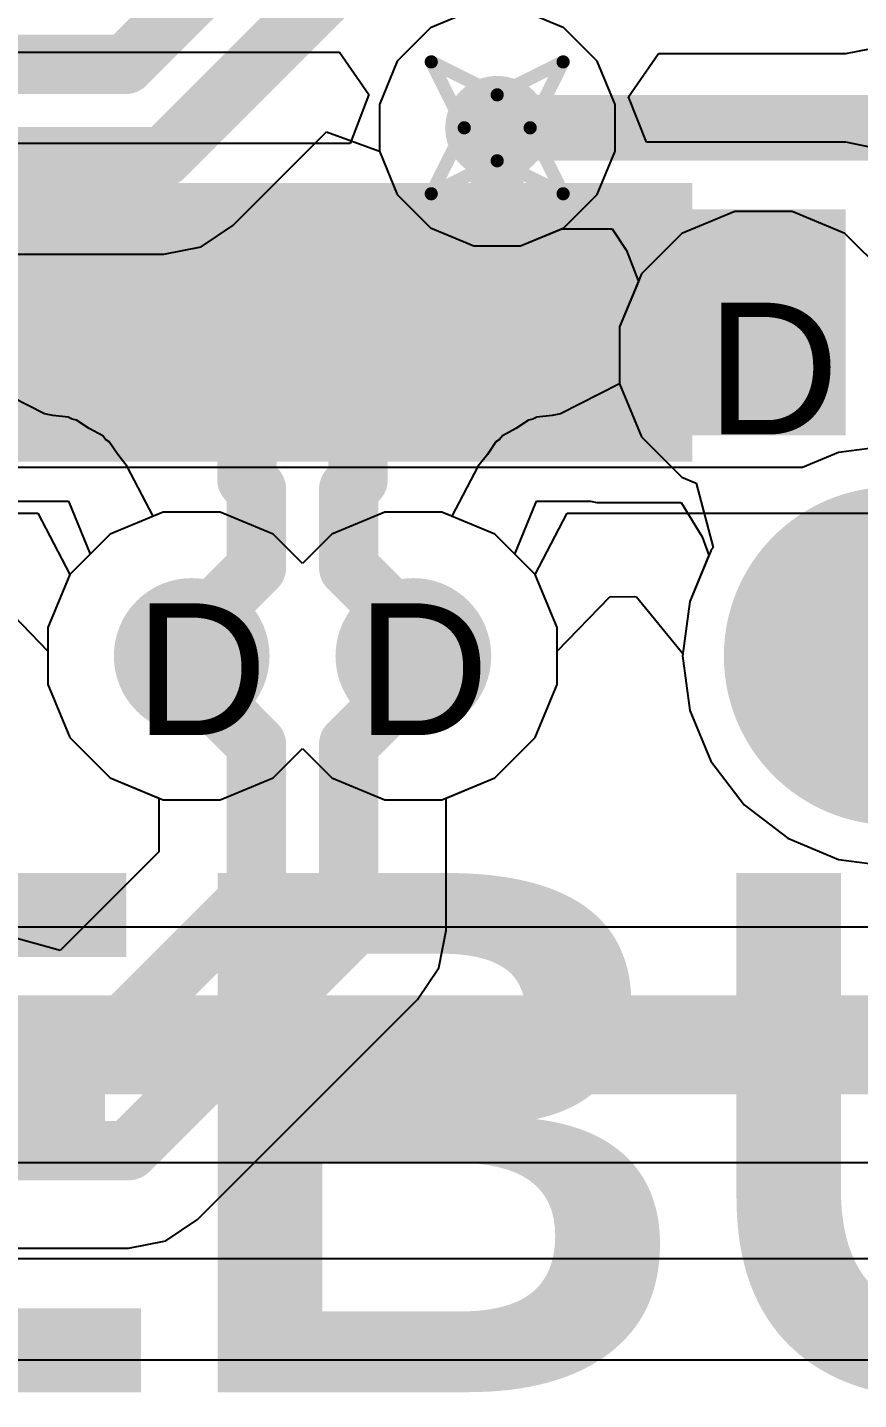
# Model space of a CAD drawing. Header units: inches. Extents: x -11 to 5428, y 0 to 5423.
# Drawn here: x 64.65 to 67.85, y 40.73 to 46.02 of the extents above; entities that cross this region are included whole.
import ezdxf

# ---------------------------------------------------------------- set-up
doc = ezdxf.new("R2010")
doc.units = ezdxf.units.IN
for name, color, linetype in [('Bottom Layer', 5, 'Continuous'), ('Bottom Solder', 6, 'Continuous'), ('Drill Drawing', 1, 'Continuous'), ('GND', 16, 'Continuous'), ('Multi-Layer', 9, 'Continuous'), ('Pad Holes', 156, 'Continuous'), ('PWR', 76, 'Continuous'), ('Top Layer', 1, 'Continuous'), ('Top Overlay', 2, 'Continuous'), ('Top Paste', 8, 'Continuous'), ('Top Solder', 216, 'Continuous'), ('Via Holes', 16, 'Continuous')]:
    doc.layers.add(name, color=color, linetype=linetype)
doc.styles.add('Arial', font='', dxfattribs={"height": 0.2})
doc.styles.add('Arial_Bold', font='', dxfattribs={"height": 0.2})
doc.styles.get('Arial').set_extended_font_data('Arial')
doc.styles.get('Arial_Bold').set_extended_font_data('Arial', bold=True)

# ---------------------------------------------------------------- blocks, each defined once
blk = doc.blocks.new('U263_163N_4BQC65_28')
at = {"layer": 'Bottom Layer'}
h = blk.add_hatch(color=5, dxfattribs=at)
edge = h.paths.add_edge_path()
edge.add_arc((2.27500688, -2.14999316), 0.5499989, 90, 270)
edge.add_line((2.27500688, -2.69999206), (2.52500892, -2.69999206))
edge.add_arc((2.52500892, -2.14999316), 0.5499989, 270, 450)
edge.add_line((2.52500892, -1.59999426), (2.27500688, -1.59999426))
at = {"layer": 'Bottom Solder'}
h = blk.add_hatch(color=6, dxfattribs=at)
edge = h.paths.add_edge_path()
edge.add_arc((2.27500688, -2.14999316), 0.6515989, 90, 270)
edge.add_line((2.27500688, -2.80159206), (2.52500892, -2.80159206))
edge.add_arc((2.52500892, -2.14999316), 0.6515989, 270, 450)
edge.add_line((2.52500892, -1.49839426), (2.27500688, -1.49839426))
at = {"layer": 'GND'}
h = blk.add_hatch(color=16, dxfattribs=at)
edge = h.paths.add_edge_path()
edge.add_arc((2.27500688, -2.14999316), 0.5499989, 90, 270)
edge.add_line((2.27500688, -2.69999206), (2.52500892, -2.69999206))
edge.add_arc((2.52500892, -2.14999316), 0.5499989, 270, 450)
edge.add_line((2.52500892, -1.59999426), (2.27500688, -1.59999426))
at = {"layer": 'Multi-Layer'}
h = blk.add_hatch(color=9, dxfattribs=at)
edge = h.paths.add_edge_path()
edge.add_arc((2.27500688, -2.14999316), 0.5499989, 90, 270)
edge.add_line((2.27500688, -2.69999206), (2.52500892, -2.69999206))
edge.add_arc((2.52500892, -2.14999316), 0.5499989, 270, 450)
edge.add_line((2.52500892, -1.59999426), (2.27500688, -1.59999426))
at = {"layer": 'Pad Holes'}
h = blk.add_hatch(color=7, dxfattribs=at)
edge = h.paths.add_edge_path()
edge.add_arc((2.27500688, -2.14999316), 0.2999994, 90, 270)
edge.add_line((2.27500688, -2.44999256), (2.52500892, -2.44999256))
edge.add_arc((2.52500892, -2.14999316), 0.2999994, 270, 450)
edge.add_line((2.52500892, -1.84999376), (2.27500688, -1.84999376))
at = {"layer": 'PWR'}
h = blk.add_hatch(color=76, dxfattribs=at)
edge = h.paths.add_edge_path()
edge.add_arc((2.27500688, -2.14999316), 0.5499989, 90, 270)
edge.add_line((2.27500688, -2.69999206), (2.52500892, -2.69999206))
edge.add_arc((2.52500892, -2.14999316), 0.5499989, 270, 450)
edge.add_line((2.52500892, -1.59999426), (2.27500688, -1.59999426))
at = {"layer": 'Top Layer'}
for points in [[(-0.5999987999999999, -0.43000676), (-0.5999988, -1.30000756), (-0.8999982, -1.30000756), (-0.8999982, -0.43000676)], [(-0.09997439999999991, -0.43000676), (-0.09997440000000006, -1.30000756), (-0.3999738000000001, -1.30000756), (-0.3999737999999999, -0.43000676)], [(0.3999992, -0.43000676), (0.3999991999999999, -1.30000756), (0.09999979999999992, -1.30000756), (0.09999980000000007, -0.43000676)], [(0.9000235999999999, -0.43000676), (0.9000235999999999, -1.30000756), (0.6000241999999999, -1.30000756), (0.6000242, -0.43000676)], [(1.3999972, -0.43000676), (1.3999972, -1.30000756), (1.0999978, -1.30000756), (1.0999978, -0.43000676)]]:
    blk.add_hatch(color=1, dxfattribs=at).paths.add_polyline_path(points)
h = blk.add_hatch(color=1, dxfattribs=at)
edge = h.paths.add_edge_path()
edge.add_arc((2.27500688, -2.14999316), 0.5499989, 90, 270)
edge.add_line((2.27500688, -2.69999206), (2.52500892, -2.69999206))
edge.add_arc((2.52500892, -2.14999316), 0.5499989, 270, 450)
edge.add_line((2.52500892, -1.59999426), (2.27500688, -1.59999426))
at = {"layer": 'Top Paste'}
for points in [[(-0.5999987999999999, -0.43000676), (-0.5999988, -1.30000756), (-0.8999982, -1.30000756), (-0.8999982, -0.43000676)], [(-0.09997439999999991, -0.43000676), (-0.09997440000000006, -1.30000756), (-0.3999738000000001, -1.30000756), (-0.3999737999999999, -0.43000676)], [(0.3999992, -0.43000676), (0.3999991999999999, -1.30000756), (0.09999979999999992, -1.30000756), (0.09999980000000007, -0.43000676)], [(0.9000235999999999, -0.43000676), (0.9000235999999999, -1.30000756), (0.6000241999999999, -1.30000756), (0.6000242, -0.43000676)], [(1.3999972, -0.43000676), (1.3999972, -1.30000756), (1.0999978, -1.30000756), (1.0999978, -0.43000676)]]:
    blk.add_hatch(color=8, dxfattribs=at).paths.add_polyline_path(points)
at = {"layer": 'Top Solder'}
for points in [[(-0.9984231999999998, -0.32840676), (-0.9984232000000001, -1.40160756), (-1.5016226, -1.40160756), (-1.5016226, -0.3284067599999999)], [(-0.4983987999999998, -0.32840676), (-0.4983988000000001, -1.40160756), (-1.0015982, -1.40160756), (-1.0015982, -0.3284067599999999)], [(0.001625600000000111, -0.32840676), (0.001625599999999889, -1.40160756), (-0.5015738000000001, -1.40160756), (-0.5015737999999998, -0.3284067599999999)], [(0.5015992000000001, -0.32840676), (0.5015991999999998, -1.40160756), (-0.001600200000000111, -1.40160756), (-0.001600199999999889, -0.3284067599999999)], [(1.0016236, -0.32840676), (1.0016236, -1.40160756), (0.4984241999999998, -1.40160756), (0.4984242000000001, -0.3284067599999999)], [(1.5015972, -0.32840676), (1.5015972, -1.40160756), (0.9983977999999998, -1.40160756), (0.9983978000000001, -0.3284067599999999)]]:
    blk.add_hatch(color=216, dxfattribs=at).paths.add_polyline_path(points)
h = blk.add_hatch(color=216, dxfattribs=at)
edge = h.paths.add_edge_path()
edge.add_arc((2.27500688, -2.14999316), 0.6515989, 90, 270)
edge.add_line((2.27500688, -2.80159206), (2.52500892, -2.80159206))
edge.add_arc((2.52500892, -2.14999316), 0.6515989, 270, 450)
edge.add_line((2.52500892, -1.49839426), (2.27500688, -1.49839426))

msp = doc.modelspace()

# ---------------------------------------------------------------- hatches: boundary and pattern name
at = {"layer": 'Bottom Layer'}
h = msp.add_hatch(color=5, dxfattribs=at)
edge = h.paths.add_edge_path()
edge.add_arc((66.46164254, 45.63179596), 0.1999996, 0, 360)
h = msp.add_hatch(color=5, dxfattribs=at)
edge = h.paths.add_edge_path()
edge.add_arc((67.48744185999999, 44.75523433999999), 0.2999994, 0, 360)
h = msp.add_hatch(color=5, dxfattribs=at)
edge = h.paths.add_edge_path()
edge.add_arc((65.28464464, 43.5972331), 0.2999994, 0, 360)
h = msp.add_hatch(color=5, dxfattribs=at)
edge = h.paths.add_edge_path()
edge.add_arc((66.13864344, 43.5972331), 0.2999994, 0, 360)
at = {"layer": 'GND'}
h = msp.add_hatch(color=16, dxfattribs=at)
edge = h.paths.add_edge_path()
edge.add_arc((66.46164254, 45.63179596), 0.1999996, 0, 360)
h = msp.add_hatch(color=16, dxfattribs=at)
edge = h.paths.add_edge_path()
edge.add_arc((67.48744185999999, 44.75523433999999), 0.2999994, 0, 360)
h = msp.add_hatch(color=16, dxfattribs=at)
edge = h.paths.add_edge_path()
edge.add_arc((65.28464464, 43.5972331), 0.2999994, 0, 360)
h = msp.add_hatch(color=16, dxfattribs=at)
edge = h.paths.add_edge_path()
edge.add_arc((66.13864344, 43.5972331), 0.2999994, 0, 360)
at = {"layer": 'PWR'}
h = msp.add_hatch(color=76, dxfattribs=at)
edge = h.paths.add_edge_path()
edge.add_arc((66.46164254, 45.63179596), 0.1999996, 0, 360)
h = msp.add_hatch(color=76, dxfattribs=at)
edge = h.paths.add_edge_path()
edge.add_arc((67.48744185999999, 44.75523433999999), 0.2999994, 0, 360)
h = msp.add_hatch(color=76, dxfattribs=at)
edge = h.paths.add_edge_path()
edge.add_arc((65.28464464, 43.5972331), 0.2999994, 0, 360)
h = msp.add_hatch(color=76, dxfattribs=at)
edge = h.paths.add_edge_path()
edge.add_arc((66.13864344, 43.5972331), 0.2999994, 0, 360)
at = {"layer": 'Top Layer'}
h = msp.add_hatch(color=1, dxfattribs=at)
edge = h.paths.add_edge_path()
edge.add_arc((66.46164254, 45.63179596), 0.1999996, 0, 360)
msp.add_hatch(color=1, dxfattribs=at).paths.add_polyline_path([(67.80435258, 45.31723474), (66.84591913999999, 45.31723474), (66.84591913999999, 44.44723394), (67.80435258, 44.44723394)])
h = msp.add_hatch(color=1, dxfattribs=at)
edge = h.paths.add_edge_path()
edge.add_arc((67.48744185999999, 44.75523433999999), 0.2999994, 0, 360)
h = msp.add_hatch(color=1, dxfattribs=at)
edge = h.paths.add_edge_path()
edge.add_arc((65.28464464, 43.5972331), 0.2999994, 0, 360)
h = msp.add_hatch(color=1, dxfattribs=at)
edge = h.paths.add_edge_path()
edge.add_arc((66.13864344, 43.5972331), 0.2999994, 0, 360)
at = {"layer": 'Via Holes'}
h = msp.add_hatch(color=7, dxfattribs=at)
edge = h.paths.add_edge_path()
edge.add_arc((66.46164254, 45.63179596), 0.0999998, 0, 360)
h = msp.add_hatch(color=7, dxfattribs=at)
edge = h.paths.add_edge_path()
edge.add_arc((67.48744185999999, 44.75523433999999), 0.1499997, 0, 360)
h = msp.add_hatch(color=7, dxfattribs=at)
edge = h.paths.add_edge_path()
edge.add_arc((65.28464464, 43.5972331), 0.1499997, 0, 360)
h = msp.add_hatch(color=7, dxfattribs=at)
edge = h.paths.add_edge_path()
edge.add_arc((66.13864344, 43.5972331), 0.1499997, 0, 360)

# ---------------------------------------------------------------- linework, layer by layer
at = {"layer": 'Bottom Layer'}
for p, q in [((65.44269614, 45.25489552), (65.80444294, 45.61663978)), ((65.80444294, 45.61663978), (66.00764294, 45.54148626)), ((66.00764294, 45.54148626), (66.07675888, 45.37462604)), ((66.07675888, 45.37462604), (66.20447262, 45.2469123)), ((65.32087012, 45.17349359999999), (65.44269614, 45.25489552)), ((66.20447262, 45.2469123), (66.37133538, 45.17779636)), ((66.5519497, 45.17779636), (66.7101663, 45.2433309)), ((66.7101663, 45.2433309), (66.90469474, 45.2433309)), ((66.90469474, 45.2433309), (66.95951047999999, 45.15885304)), ((64.59402626, 45.14490843999999), (65.17716708, 45.14490843999999)), ((65.17716708, 45.14490843999999), (65.32087012, 45.17349359999999)), ((66.37133538, 45.17779636), (66.5519497, 45.17779636)), ((66.95951047999999, 45.15885304), (67.00580452, 45.04013089999999)), ((67.00580452, 45.04013089999999), (66.93344246, 44.86543224)), ((66.93344246, 44.86543224), (66.93344246, 44.64503644)), ((66.93344246, 44.64503644), (67.01778316, 44.44141988)), ((67.01778316, 44.44141988), (67.1736274, 44.28557564)), ((67.1736274, 44.28557564), (67.22799102, 44.263056)), ((67.22799102, 44.263056), (67.29428247999999, 44.01565492)), ((65.17444674, 44.1512325), (64.97083018000001, 44.0668918)), ((65.39484254, 44.1512325), (65.17444674, 44.1512325)), ((65.5984591, 44.0668918), (65.39484254, 44.1512325)), ((66.02844553999999, 44.1512325), (65.82482897999999, 44.0668918)), ((66.24884134, 44.1512325), (66.02844553999999, 44.1512325)), ((66.4524579, 44.0668918), (66.24884134, 44.1512325)), ((64.97083018000001, 44.0668918), (64.81498593999999, 43.91104755999999)), ((65.71164404, 43.95370686), (65.5984591, 44.0668918)), ((65.82482897999999, 44.0668918), (65.71164404, 43.95370686)), ((66.60830213999999, 43.91104755999999), (66.4524579, 44.0668918)), ((67.28434346, 44.00270092), (67.20333016000001, 43.80711838)), ((67.29428247999999, 44.01565492), (67.28434346, 44.00270092)), ((64.81498593999999, 43.91104755999999), (64.73064523999999, 43.707431)), ((66.69264284, 43.707431), (66.60830213999999, 43.91104755999999)), ((67.20333016000001, 43.80711838), (67.17569749999998, 43.5972331)), ((64.73064523999999, 43.707431), (64.73064523999999, 43.4870352)), ((66.69264284, 43.4870352), (66.69264284, 43.707431)), ((67.17569749999998, 43.5972331), (67.20333016000001, 43.38734782)), ((64.73064523999999, 43.4870352), (64.81498593999999, 43.28341864)), ((66.60830213999999, 43.28341864), (66.69264284, 43.4870352)), ((67.20333016000001, 43.38734782), (67.28434346, 43.19176528)), ((64.81498593999999, 43.28341864), (64.97083018000001, 43.12757439999999)), ((66.4524579, 43.12757439999999), (66.60830213999999, 43.28341864)), ((67.28434346, 43.19176528), (67.41321544, 43.0238154)), ((64.97083018000001, 43.12757439999999), (65.15832789999999, 43.04991136)), ((66.26496018, 43.04991136), (66.4524579, 43.12757439999999)), ((65.15832789999999, 43.04991136), (65.15832789999999, 42.84283532)), ((66.26496018, 42.53999874), (66.26496018, 43.04991136)), ((67.41321544, 43.0238154), (67.58116532, 42.89494342)), ((67.58116532, 42.89494342), (67.77674786, 42.81393011999999)), ((65.15832789999999, 42.84283532), (64.77830834, 42.46281576)), ((67.77674786, 42.81393011999999), (67.98663314, 42.78629746)), ((64.77830834, 42.46281576), (64.57905042, 42.5179871)), ((66.23637502, 42.3962957), (66.26496018, 42.53999874)), ((66.15497563999999, 42.27446968), (66.23637502, 42.3962957)), ((65.30688742, 41.426384), (66.15497563999999, 42.27446968)), ((65.1850614, 41.34498207999999), (65.30688742, 41.426384)), ((65.04135835999999, 41.31639692), (65.1850614, 41.34498207999999)), ((62.80428129999999, 41.31639692), (65.04135835999999, 41.31639692))]:
    msp.add_line(p, q, dxfattribs=at)
for points in [[(65.02987501999999, 45.87602458, 0.2286, 0.2286, 0), (65.53384403999999, 46.3799936, 0.2286, 0.2286, 0)], [(65.17716708, 45.52042458, 0.2286, 0.2286, 0), (65.88944404, 46.23270154, 0.2286, 0.2286, 0)], [(63.16994478, 45.87602458, 0.2286, 0.2286, 0), (65.02987501999999, 45.87602458, 0.2286, 0.2286, 0)], [(66.46163238, 45.63179596, 0.254, 0.254, 0), (68.14721702, 45.63179596, 0.254, 0.254, 0)], [(63.31723683999999, 45.52042458, 0.2286, 0.2286, 0), (65.17716708, 45.52042458, 0.2286, 0.2286, 0)], [(65.28464464, 43.50611567999999, 0.2286, 0.2286, 0), (65.28464464, 43.5972331, 0.2286, 0.2286, 0)], [(66.13864344, 43.50611567999999, 0.2286, 0.2286, 0), (66.13864344, 43.5972331, 0.2286, 0.2286, 0)], [(65.28464464, 43.50611567999999, 0.2286, 0.2286, 0), (65.53384403999999, 43.25691628, 0.2286, 0.2286, 0)], [(65.88944404, 43.25691628, 0.2286, 0.2286, 0), (66.13864344, 43.50611567999999, 0.2286, 0.2286, 0)], [(65.53384403999999, 42.68729079999999, 0.2286, 0.2286, 0), (65.53384403999999, 43.25691628, 0.2286, 0.2286, 0)], [(65.88944404, 42.53999874, 0.2286, 0.2286, 0), (65.88944404, 43.25691628, 0.2286, 0.2286, 0)], [(64.9235049, 42.07695166, 0.2286, 0.2286, 0), (65.53384403999999, 42.68729079999999, 0.2286, 0.2286, 0)], [(65.04135835999999, 41.69191306, 0.2286, 0.2286, 0), (65.88944404, 42.53999874, 0.2286, 0.2286, 0)], [(64.89406629999999, 42.04751306, 0.2286, 0.2286, 0), (64.9235049, 42.07695166, 0.2286, 0.2286, 0)], [(64.4281922, 42.04751306, 0.2286, 0.2286, 0), (64.89406629999999, 42.04751306, 0.2286, 0.2286, 0)], [(62.80428129999999, 41.69191306, 0.2286, 0.2286, 0), (65.04135835999999, 41.69191306, 0.2286, 0.2286, 0)]]:
    msp.add_lwpolyline(points, format="xyseb", dxfattribs=at)
for points in [[(64.97272501999998, 45.87602458, 0.1143, 0.1143, 1), (65.08702502, 45.87602458, 0.1143, 0.1143, 1)], [(64.97272501999998, 45.87602458, 0.1143, 0.1143, 1), (65.08702502, 45.87602458, 0.1143, 0.1143, 1)], [(66.39813237999999, 45.63179596, 0.127, 0.127, 1), (66.52513238, 45.63179596, 0.127, 0.127, 1)], [(65.12001708, 45.52042458, 0.1143, 0.1143, 1), (65.23431708, 45.52042458, 0.1143, 0.1143, 1)], [(65.12001708, 45.52042458, 0.1143, 0.1143, 1), (65.23431708, 45.52042458, 0.1143, 0.1143, 1)], [(65.22749464, 43.5972331, 0.1143, 0.1143, 1), (65.34179463999999, 43.5972331, 0.1143, 0.1143, 1)], [(66.08149344, 43.5972331, 0.1143, 0.1143, 1), (66.19579344, 43.5972331, 0.1143, 0.1143, 1)], [(65.22749464, 43.50611567999999, 0.1143, 0.1143, 1), (65.34179463999999, 43.50611567999999, 0.1143, 0.1143, 1)], [(65.22749464, 43.50611567999999, 0.1143, 0.1143, 1), (65.34179463999999, 43.50611567999999, 0.1143, 0.1143, 1)], [(66.08149344, 43.50611567999999, 0.1143, 0.1143, 1), (66.19579344, 43.50611567999999, 0.1143, 0.1143, 1)], [(66.08149344, 43.50611567999999, 0.1143, 0.1143, 1), (66.19579344, 43.50611567999999, 0.1143, 0.1143, 1)], [(65.47669404, 43.25691628, 0.1143, 0.1143, 1), (65.59099404, 43.25691628, 0.1143, 0.1143, 1)], [(65.47669404, 43.25691628, 0.1143, 0.1143, 1), (65.59099404, 43.25691628, 0.1143, 0.1143, 1)], [(65.83229404, 43.25691628, 0.1143, 0.1143, 1), (65.94659404, 43.25691628, 0.1143, 0.1143, 1)], [(65.83229404, 43.25691628, 0.1143, 0.1143, 1), (65.94659404, 43.25691628, 0.1143, 0.1143, 1)], [(65.47669404, 42.68729079999999, 0.1143, 0.1143, 1), (65.59099404, 42.68729079999999, 0.1143, 0.1143, 1)], [(65.47669404, 42.68729079999999, 0.1143, 0.1143, 1), (65.59099404, 42.68729079999999, 0.1143, 0.1143, 1)], [(65.83229404, 42.53999874, 0.1143, 0.1143, 1), (65.94659404, 42.53999874, 0.1143, 0.1143, 1)], [(65.83229404, 42.53999874, 0.1143, 0.1143, 1), (65.94659404, 42.53999874, 0.1143, 0.1143, 1)], [(64.86635489999999, 42.07695166, 0.1143, 0.1143, 1), (64.98065489999999, 42.07695166, 0.1143, 0.1143, 1)], [(64.86635489999999, 42.07695166, 0.1143, 0.1143, 1), (64.98065489999999, 42.07695166, 0.1143, 0.1143, 1)], [(64.8369163, 42.04751306, 0.1143, 0.1143, 1), (64.9512163, 42.04751306, 0.1143, 0.1143, 1)], [(64.8369163, 42.04751306, 0.1143, 0.1143, 1), (64.9512163, 42.04751306, 0.1143, 0.1143, 1)], [(64.98420836, 41.69191306, 0.1143, 0.1143, 1), (65.09850836, 41.69191306, 0.1143, 0.1143, 1)], [(64.98420836, 41.69191306, 0.1143, 0.1143, 1), (65.09850836, 41.69191306, 0.1143, 0.1143, 1)]]:
    msp.add_lwpolyline(points, format="xyseb", close=True, dxfattribs=at)
at = {"layer": 'Drill Drawing'}
for points in [[(66.20764254, 45.88579596, 0.0508, 0.0508, 0), (66.46164254, 45.75879595999999, 0.0508, 0.0508, 0)], [(66.20764254, 45.88579596, 0.0508, 0.0508, 0), (66.33464253999999, 45.63179596, 0.0508, 0.0508, 0)], [(66.46164254, 45.75879595999999, 0.0508, 0.0508, 0), (66.71564254, 45.88579596, 0.0508, 0.0508, 0)], [(66.58864254, 45.63179596, 0.0508, 0.0508, 0), (66.71564254, 45.88579596, 0.0508, 0.0508, 0)], [(66.20764254, 45.37779596, 0.0508, 0.0508, 0), (66.33464253999999, 45.63179596, 0.0508, 0.0508, 0)], [(66.58864254, 45.63179596, 0.0508, 0.0508, 0), (66.71564254, 45.37779596, 0.0508, 0.0508, 0)], [(66.20764254, 45.37779596, 0.0508, 0.0508, 0), (66.46164254, 45.50479596, 0.0508, 0.0508, 0)], [(66.46164254, 45.50479596, 0.0508, 0.0508, 0), (66.71564254, 45.37779596, 0.0508, 0.0508, 0)]]:
    msp.add_lwpolyline(points, format="xyseb", dxfattribs=at)
for points in [[(66.19494254, 45.88579596, 0.0254, 0.0254, 1), (66.22034253999999, 45.88579596, 0.0254, 0.0254, 1)], [(66.19494254, 45.88579596, 0.0254, 0.0254, 1), (66.22034253999999, 45.88579596, 0.0254, 0.0254, 1)], [(66.70294254, 45.88579596, 0.0254, 0.0254, 1), (66.72834253999999, 45.88579596, 0.0254, 0.0254, 1)], [(66.70294254, 45.88579596, 0.0254, 0.0254, 1), (66.72834253999999, 45.88579596, 0.0254, 0.0254, 1)], [(66.44894254, 45.75879595999999, 0.0254, 0.0254, 1), (66.47434254, 45.75879595999999, 0.0254, 0.0254, 1)], [(66.44894254, 45.75879595999999, 0.0254, 0.0254, 1), (66.47434254, 45.75879595999999, 0.0254, 0.0254, 1)], [(66.32194254, 45.63179596, 0.0254, 0.0254, 1), (66.34734254, 45.63179596, 0.0254, 0.0254, 1)], [(66.32194254, 45.63179596, 0.0254, 0.0254, 1), (66.34734254, 45.63179596, 0.0254, 0.0254, 1)], [(66.57594254, 45.63179596, 0.0254, 0.0254, 1), (66.60134253999999, 45.63179596, 0.0254, 0.0254, 1)], [(66.57594254, 45.63179596, 0.0254, 0.0254, 1), (66.60134253999999, 45.63179596, 0.0254, 0.0254, 1)], [(66.44894254, 45.50479596, 0.0254, 0.0254, 1), (66.47434254, 45.50479596, 0.0254, 0.0254, 1)], [(66.44894254, 45.50479596, 0.0254, 0.0254, 1), (66.47434254, 45.50479596, 0.0254, 0.0254, 1)], [(66.19494254, 45.37779596, 0.0254, 0.0254, 1), (66.22034253999999, 45.37779596, 0.0254, 0.0254, 1)], [(66.19494254, 45.37779596, 0.0254, 0.0254, 1), (66.22034253999999, 45.37779596, 0.0254, 0.0254, 1)], [(66.70294254, 45.37779596, 0.0254, 0.0254, 1), (66.72834253999999, 45.37779596, 0.0254, 0.0254, 1)], [(66.70294254, 45.37779596, 0.0254, 0.0254, 1), (66.72834253999999, 45.37779596, 0.0254, 0.0254, 1)]]:
    msp.add_lwpolyline(points, format="xyseb", close=True, dxfattribs=at)
at = {"layer": 'GND'}
for p, q in [((66.37133538, 46.08579555999999), (66.20447262, 46.01667962)), ((66.71881246, 46.01667962), (66.5519497, 46.08579555999999)), ((66.20447262, 46.01667962), (66.07675888, 45.88896588)), ((66.84652619999999, 45.88896588), (66.71881246, 46.01667962)), ((66.07675888, 45.88896588), (66.00764294, 45.72210312)), ((66.91564213999999, 45.72210312), (66.84652619999999, 45.88896588)), ((66.00764294, 45.72210312), (66.00764294, 45.5414888)), ((66.91564213999999, 45.5414888), (66.91564213999999, 45.72210312)), ((66.00764294, 45.5414888), (66.07675888, 45.37462604)), ((66.84652619999999, 45.37462604), (66.91564213999999, 45.5414888)), ((66.07675888, 45.37462604), (66.20447262, 45.2469123)), ((66.71881246, 45.2469123), (66.84652619999999, 45.37462604)), ((67.37724396, 45.30923374), (67.1736274, 45.22489304)), ((67.59763975999999, 45.30923374), (67.37724396, 45.30923374)), ((67.80125632, 45.22489304), (67.59763975999999, 45.30923374)), ((66.20447262, 45.2469123), (66.37133538, 45.17779636)), ((66.5519497, 45.17779636), (66.71881246, 45.2469123)), ((67.1736274, 45.22489304), (67.01778316, 45.0690488)), ((67.95710056, 45.0690488), (67.80125632, 45.22489304)), ((66.37133538, 45.17779636), (66.5519497, 45.17779636)), ((67.01778316, 45.0690488), (66.93344246, 44.86543224)), ((66.93344246, 44.86543224), (66.93344246, 44.64503898)), ((64.71739914, 44.53066277999999), (64.48984562, 44.64503898)), ((66.93344246, 44.64503898), (66.70588894, 44.53066277999999)), ((64.74996702, 44.52418578), (64.71739914, 44.53066277999999)), ((64.80874262, 44.51775704), (64.74996702, 44.52418578)), ((64.82379974, 44.5094995), (64.80874262, 44.51775704)), ((64.84063993999999, 44.50614924), (64.82379974, 44.5094995)), ((64.88980418, 44.47329942), (64.84063993999999, 44.50614924)), ((66.58264814, 44.50614924), (66.53349659999999, 44.47330703999999)), ((66.59948834, 44.5094995), (66.58264814, 44.50614924)), ((66.61454546, 44.51775704), (66.59948834, 44.5094995)), ((66.67332105999999, 44.52418578), (66.61454546, 44.51775704)), ((66.70588894, 44.53066277999999), (66.67332105999999, 44.52418578)), ((64.94164049999999, 44.4448692), (64.88980418, 44.47329942)), ((66.53349659999999, 44.47330703999999), (66.48164758, 44.44487174)), ((64.95238977999999, 44.43148085999999), (64.94164049999999, 44.4448692)), ((64.96666712, 44.42194062), (64.95238977999999, 44.43148085999999)), ((64.99951186, 44.372784), (64.96666712, 44.42194062)), ((66.45662096, 44.42194062), (66.42378638, 44.37279924)), ((66.47089576, 44.43147832), (66.45662096, 44.42194062)), ((66.48164758, 44.44487174), (66.47089576, 44.43147832)), ((65.03652982, 44.32667538), (64.99951186, 44.372784)), ((66.42378638, 44.37279924), (66.38675826, 44.32667792)), ((65.13615116, 44.1353702), (65.03652982, 44.32667538)), ((66.38675826, 44.32667792), (66.28713692, 44.1353702)), ((0.4064, 44.14725486), (64.69198136, 44.14725486)), ((64.69198136, 44.14725486), (64.81498593999999, 43.91104502)), ((65.17444674, 44.1512325), (65.13615116, 44.1353702)), ((65.39484254, 44.1512325), (65.17444674, 44.1512325)), ((65.5984591, 44.0668918), (65.39484254, 44.1512325)), ((66.02844553999999, 44.1512325), (65.82482897999999, 44.0668918)), ((66.24884134, 44.1512325), (66.02844553999999, 44.1512325)), ((66.28713692, 44.1353702), (66.24884134, 44.1512325)), ((66.60830213999999, 43.91104502), (66.73130671999999, 44.14725486)), ((66.73130671999999, 44.14725486), (72.4916, 44.14725486)), ((65.71164404, 43.95370686), (65.5984591, 44.0668918)), ((65.82482897999999, 44.0668918), (65.71164404, 43.95370686)), ((64.81498593999999, 43.91104502), (64.73064523999999, 43.707431)), ((66.69264284, 43.707431), (66.60830213999999, 43.91104502)), ((64.73064523999999, 43.707431), (64.73064523999999, 43.4870352)), ((66.69264284, 43.4870352), (66.69264284, 43.707431)), ((64.73064523999999, 43.4870352), (64.81498593999999, 43.28341864)), ((66.60830213999999, 43.28341864), (66.69264284, 43.4870352)), ((64.81498593999999, 43.28341864), (64.97083018000001, 43.12757439999999)), ((65.5984591, 43.12757439999999), (65.71164404, 43.24075934)), ((65.71164404, 43.24075934), (65.82482897999999, 43.12757439999999)), ((66.4524579, 43.12757439999999), (66.60830213999999, 43.28341864)), ((64.97083018000001, 43.12757439999999), (65.17444674, 43.0432337)), ((65.39484254, 43.0432337), (65.5984591, 43.12757439999999)), ((65.82482897999999, 43.12757439999999), (66.02844553999999, 43.0432337)), ((66.24884134, 43.0432337), (66.4524579, 43.12757439999999)), ((65.17444674, 43.0432337), (65.39484254, 43.0432337)), ((66.02844553999999, 43.0432337), (66.24884134, 43.0432337)), ((84.8876763, 41.2750508), (0.4064, 41.2750508)), ((10.73726072, 40.88658573999999), (84.8876763, 40.88658573999999))]:
    msp.add_line(p, q, dxfattribs=at)
at = {"layer": 'PWR'}
for p, q in [((66.37133538, 46.08579555999999), (66.20447262, 46.01667962)), ((66.71881246, 46.01667962), (66.5519497, 46.08579555999999)), ((66.20447262, 46.01667962), (66.07675888, 45.88896588)), ((66.84652619999999, 45.88896588), (66.71881246, 46.01667962)), ((66.07675888, 45.88896588), (66.00764294, 45.72210312)), ((66.91564213999999, 45.72210312), (66.84652619999999, 45.88896588)), ((66.00764294, 45.72210312), (66.00764294, 45.5414888)), ((66.91564213999999, 45.5414888), (66.91564213999999, 45.72210312)), ((66.00764294, 45.5414888), (66.07675888, 45.37462604)), ((66.84652619999999, 45.37462604), (66.91564213999999, 45.5414888)), ((66.07675888, 45.37462604), (66.20447262, 45.2469123)), ((66.71881246, 45.2469123), (66.84652619999999, 45.37462604)), ((66.20447262, 45.2469123), (66.37133538, 45.17779636)), ((66.5519497, 45.17779636), (66.71881246, 45.2469123)), ((66.37133538, 45.17779636), (66.5519497, 45.17779636)), ((67.98663314, 44.40816874), (67.77674786, 44.38053608)), ((67.77674786, 44.38053608), (67.63795972, 44.32304826)), ((67.63795972, 44.32304826), (63.78531819999999, 44.32304826)), ((64.52606094, 43.82673226), (64.73064523999999, 43.61521121999999)), ((66.69264284, 43.61519852), (66.89723221999999, 43.8267221)), ((66.89723221999999, 43.8267221), (66.99883983999999, 43.82458088)), ((66.99883983999999, 43.82458088), (67.17691924, 43.6065168)), ((64.73064523999999, 43.61521121999999), (64.73064523999999, 43.4870352)), ((66.69264284, 43.4870352), (66.69264284, 43.61519852)), ((67.17691924, 43.6065168), (67.17569749999998, 43.5972331)), ((67.17569749999998, 43.5972331), (67.20333016000001, 43.38734782)), ((64.73064523999999, 43.4870352), (64.81498593999999, 43.28341864)), ((66.60830213999999, 43.28341864), (66.69264284, 43.4870352)), ((67.20333016000001, 43.38734782), (67.28434346, 43.19176528)), ((64.81498593999999, 43.28341864), (64.97083018000001, 43.12757439999999)), ((65.5984591, 43.12757439999999), (65.71164404, 43.24075934)), ((65.71164404, 43.24075934), (65.82482897999999, 43.12757439999999)), ((66.4524579, 43.12757439999999), (66.60830213999999, 43.28341864)), ((67.28434346, 43.19176528), (67.41321544, 43.0238154)), ((64.97083018000001, 43.12757439999999), (65.17444674, 43.0432337)), ((65.39484254, 43.0432337), (65.5984591, 43.12757439999999)), ((65.82482897999999, 43.12757439999999), (66.02844553999999, 43.0432337)), ((66.24884134, 43.0432337), (66.4524579, 43.12757439999999)), ((65.17444674, 43.0432337), (65.39484254, 43.0432337)), ((66.02844553999999, 43.0432337), (66.24884134, 43.0432337)), ((67.41321544, 43.0238154), (67.58116532, 42.89494342)), ((67.58116532, 42.89494342), (67.77674786, 42.81393011999999)), ((67.77674786, 42.81393011999999), (67.98663314, 42.78629746))]:
    msp.add_line(p, q, dxfattribs=at)
at = {"layer": 'Top Layer'}
for p, q in [((67.80435258, 45.91825462), (67.9034583, 45.93796756)), ((64.60229903999999, 45.92321269999999), (65.85427265999999, 45.92321269999999)), ((65.85427265999999, 45.92321269999999), (65.96648732, 45.75956304)), ((66.96732352, 45.75109468), (67.0830637, 45.91825462)), ((67.0830637, 45.91825462), (67.80435258, 45.91825462)), ((65.96648732, 45.75956304), (65.89540034, 45.5712195)), ((67.03624387999999, 45.5762106), (66.96732352, 45.75109468)), ((65.89540034, 45.5712195), (64.60246667999999, 45.5712195)), ((67.80435258, 45.5762106), (67.03624387999999, 45.5762106)), ((67.9034583, 45.55649766), (67.80435258, 45.5762106)), ((64.60231428, 44.1932187), (64.80978655999999, 44.1932187)), ((64.80978655999999, 44.1932187), (64.89395707999999, 43.9900187)), ((66.529331, 43.9900187), (66.61350152, 44.1932187)), ((66.61350152, 44.1932187), (66.82097888, 44.1932187)), ((66.82097888, 44.1932187), (66.84591913999999, 44.18825808)), ((66.84591913999999, 44.18825808), (67.17059717999999, 44.18825808)), ((67.17059717999999, 44.18825808), (67.25168922, 44.05596726)), ((67.25168922, 44.05596726), (67.27703587999999, 43.98505808)), ((64.89395707999999, 43.9900187), (64.81498593999999, 43.91104755999999)), ((66.60830213999999, 43.91104755999999), (66.529331, 43.9900187)), ((67.27703587999999, 43.98505808), (67.20333016000001, 43.80711838)), ((64.81498593999999, 43.91104755999999), (64.73064523999999, 43.707431)), ((66.69264284, 43.707431), (66.60830213999999, 43.91104755999999)), ((67.20333016000001, 43.80711838), (67.17569749999998, 43.5972331)), ((64.73064523999999, 43.707431), (64.73064523999999, 43.4870352)), ((66.69264284, 43.4870352), (66.69264284, 43.707431)), ((67.17569749999998, 43.5972331), (67.20333016000001, 43.38734782)), ((64.73064523999999, 43.4870352), (64.81498593999999, 43.28341864)), ((66.60830213999999, 43.28341864), (66.69264284, 43.4870352)), ((67.20333016000001, 43.38734782), (67.28434346, 43.19176528)), ((64.81498593999999, 43.28341864), (64.97083018000001, 43.12757439999999)), ((65.5984591, 43.12757439999999), (65.71164404, 43.24075934)), ((65.71164404, 43.24075934), (65.82482897999999, 43.12757439999999)), ((66.4524579, 43.12757439999999), (66.60830213999999, 43.28341864)), ((67.28434346, 43.19176528), (67.41321544, 43.0238154)), ((64.97083018000001, 43.12757439999999), (65.17444674, 43.0432337)), ((65.39484254, 43.0432337), (65.5984591, 43.12757439999999)), ((65.82482897999999, 43.12757439999999), (66.02844553999999, 43.0432337)), ((66.24884134, 43.0432337), (66.4524579, 43.12757439999999)), ((65.17444674, 43.0432337), (65.39484254, 43.0432337)), ((66.02844553999999, 43.0432337), (66.24884134, 43.0432337)), ((67.41321544, 43.0238154), (67.58116532, 42.89494342)), ((67.58116532, 42.89494342), (67.77674786, 42.81393011999999)), ((67.77674786, 42.81393011999999), (67.98663314, 42.78629746)), ((71.22289794, 42.55223137999999), (51.8063734, 42.55223137999999)), ((51.61866231999999, 41.64581714), (71.41062426, 41.64581714))]:
    msp.add_line(p, q, dxfattribs=at)
for points in [[(66.46164254, 45.63179596, 0.2032, 0.2032, 0), (66.46164508, 45.63179341999999, 0.2032, 0.2032, 0)], [(66.46164508, 44.88223434, 0.2032, 0.2032, 0), (66.46164508, 45.63179341999999, 0.2032, 0.2032, 0)], [(65.46164454, 44.88223434, 0.2286, 0.2286, 0), (65.49734424, 44.84653463999999, 0.2286, 0.2286, 0)], [(65.92594384, 44.84653463999999, 0.2286, 0.2286, 0), (65.96164354, 44.88223434, 0.2286, 0.2286, 0)], [(65.49734424, 44.27660182, 0.2286, 0.2286, 0), (65.49734424, 44.84653463999999, 0.2286, 0.2286, 0)], [(65.92594384, 44.27660182, 0.2286, 0.2286, 0), (65.92594384, 44.84653463999999, 0.2286, 0.2286, 0)], [(65.49734424, 44.27660182, 0.2286, 0.2286, 0), (65.53384403999999, 44.24010201999999, 0.2286, 0.2286, 0)], [(65.53384403999999, 43.93754992, 0.2286, 0.2286, 0), (65.53384403999999, 44.24010201999999, 0.2286, 0.2286, 0)], [(65.88944404, 44.24010201999999, 0.2286, 0.2286, 0), (65.92594384, 44.27660182, 0.2286, 0.2286, 0)], [(65.88944404, 43.93754992, 0.2286, 0.2286, 0), (65.88944404, 44.24010201999999, 0.2286, 0.2286, 0)], [(65.28464464, 43.68835052, 0.2286, 0.2286, 0), (65.53384403999999, 43.93754992, 0.2286, 0.2286, 0)], [(65.88944404, 43.93754992, 0.2286, 0.2286, 0), (66.13864344, 43.68835052, 0.2286, 0.2286, 0)], [(65.28464464, 43.5972331, 0.2286, 0.2286, 0), (65.28464464, 43.68835052, 0.2286, 0.2286, 0)], [(66.13864344, 43.5972331, 0.2286, 0.2286, 0), (66.13864344, 43.68835052, 0.2286, 0.2286, 0)], [(51.61864962, 42.09902426, 0.3809999999999999, 0.3809999999999999, 0), (71.41062426, 42.09902426, 0.3809999999999999, 0.3809999999999999, 0)]]:
    msp.add_lwpolyline(points, format="xyseb", dxfattribs=at)
for points in [[(66.41084254, 45.63179596, 0.1016, 0.1016, 1), (66.51244254, 45.63179596, 0.1016, 0.1016, 1)], [(66.41084508, 45.63179341999999, 0.1016, 0.1016, 1), (66.51244507999999, 45.63179341999999, 0.1016, 0.1016, 1)], [(66.41084508, 45.63179341999999, 0.1016, 0.1016, 1), (66.51244507999999, 45.63179341999999, 0.1016, 0.1016, 1)], [(65.40449453999999, 44.88223434, 0.1143, 0.1143, 1), (65.51879454, 44.88223434, 0.1143, 0.1143, 1)], [(65.90449353999999, 44.88223434, 0.1143, 0.1143, 1), (66.01879353999999, 44.88223434, 0.1143, 0.1143, 1)], [(66.41084508, 44.88223434, 0.1016, 0.1016, 1), (66.51244507999999, 44.88223434, 0.1016, 0.1016, 1)], [(65.44019424, 44.84653463999999, 0.1143, 0.1143, 1), (65.55449424, 44.84653463999999, 0.1143, 0.1143, 1)], [(65.44019424, 44.84653463999999, 0.1143, 0.1143, 1), (65.55449424, 44.84653463999999, 0.1143, 0.1143, 1)], [(65.86879384, 44.84653463999999, 0.1143, 0.1143, 1), (65.98309384, 44.84653463999999, 0.1143, 0.1143, 1)], [(65.86879384, 44.84653463999999, 0.1143, 0.1143, 1), (65.98309384, 44.84653463999999, 0.1143, 0.1143, 1)], [(65.44019424, 44.27660182, 0.1143, 0.1143, 1), (65.55449424, 44.27660182, 0.1143, 0.1143, 1)], [(65.44019424, 44.27660182, 0.1143, 0.1143, 1), (65.55449424, 44.27660182, 0.1143, 0.1143, 1)], [(65.47669404, 44.24010201999999, 0.1143, 0.1143, 1), (65.59099404, 44.24010201999999, 0.1143, 0.1143, 1)], [(65.47669404, 44.24010201999999, 0.1143, 0.1143, 1), (65.59099404, 44.24010201999999, 0.1143, 0.1143, 1)], [(65.83229404, 44.24010201999999, 0.1143, 0.1143, 1), (65.94659404, 44.24010201999999, 0.1143, 0.1143, 1)], [(65.83229404, 44.24010201999999, 0.1143, 0.1143, 1), (65.94659404, 44.24010201999999, 0.1143, 0.1143, 1)], [(65.86879384, 44.27660182, 0.1143, 0.1143, 1), (65.98309384, 44.27660182, 0.1143, 0.1143, 1)], [(65.86879384, 44.27660182, 0.1143, 0.1143, 1), (65.98309384, 44.27660182, 0.1143, 0.1143, 1)], [(65.47669404, 43.93754992, 0.1143, 0.1143, 1), (65.59099404, 43.93754992, 0.1143, 0.1143, 1)], [(65.47669404, 43.93754992, 0.1143, 0.1143, 1), (65.59099404, 43.93754992, 0.1143, 0.1143, 1)], [(65.83229404, 43.93754992, 0.1143, 0.1143, 1), (65.94659404, 43.93754992, 0.1143, 0.1143, 1)], [(65.83229404, 43.93754992, 0.1143, 0.1143, 1), (65.94659404, 43.93754992, 0.1143, 0.1143, 1)], [(65.22749464, 43.68835052, 0.1143, 0.1143, 1), (65.34179463999999, 43.68835052, 0.1143, 0.1143, 1)], [(65.22749464, 43.68835052, 0.1143, 0.1143, 1), (65.34179463999999, 43.68835052, 0.1143, 0.1143, 1)], [(66.08149344, 43.68835052, 0.1143, 0.1143, 1), (66.19579344, 43.68835052, 0.1143, 0.1143, 1)], [(66.08149344, 43.68835052, 0.1143, 0.1143, 1), (66.19579344, 43.68835052, 0.1143, 0.1143, 1)], [(65.22749464, 43.5972331, 0.1143, 0.1143, 1), (65.34179463999999, 43.5972331, 0.1143, 0.1143, 1)], [(66.08149344, 43.5972331, 0.1143, 0.1143, 1), (66.19579344, 43.5972331, 0.1143, 0.1143, 1)]]:
    msp.add_lwpolyline(points, format="xyseb", close=True, dxfattribs=at)

# ---------------------------------------------------------------- block references
msp.add_blockref('U263_163N_4BQC65_28', (65.71162626, 45.74722626))

# ---------------------------------------------------------------- texts
at = {"layer": 'Drill Drawing', "style": 'Arial'}
for p in [(67.26736355999999, 44.45051815999999), (65.06456634, 43.29251692), (65.91856514, 43.29251692)]:
    msp.add_text('D', height=0.508, dxfattribs=at).set_placement(p)
at = {"layer": 'Top Overlay', "style": 'Arial_Bold'}
msp.add_text('DEBUG', height=2.00000108, dxfattribs=at).set_placement((61.31744403999999, 40.76135611999999))

doc.saveas('drawing.dxf')
